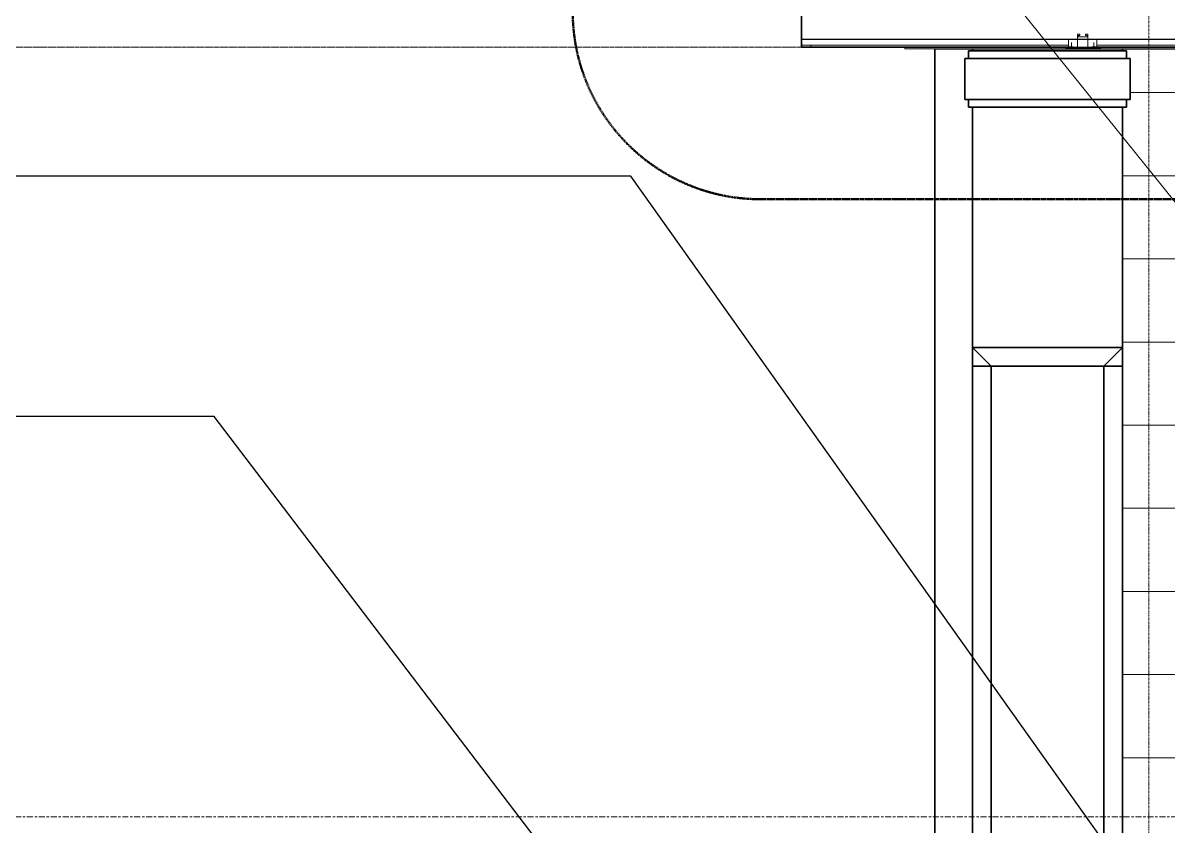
# Model space of a CAD drawing. Header units: millimetres. Extents: x 652554 to 1678317, y -308114 to 170803.
# Drawn here: x 731967 to 735018, y 156160 to 158300 of the extents above; entities that cross this region are included whole.
import ezdxf

# ---------------------------------------------------------------- set-up
doc = ezdxf.new("R2010")
doc.units = ezdxf.units.MM
for name, pattern in [('Centre', [31.75, 6.35, -4.7625, 15.875, -4.7625]), ('DPA_Grid _ Level 100', [10, 5.5, -1.6, 1.3, -1.6]), ('DPA_Hidden 50', [3, 2, -1])]:
    doc.linetypes.add(name, pattern=pattern)
for name, color, linetype, lineweight in [('A-ANNO-KEYN', 3, 'Continuous', 25), ('A-COLS-E', 1, 'Continuous', 35), ('A-DETL', 1, 'Continuous', 70), ('A-DETL-GENF', 2, 'Continuous', 35), ('A-DOOR-E', 2, 'Continuous', 25), ('A-FLOR-LEVL', 3, 'Continuous', 9), ('A-GLAZ-CURT', 2, 'Continuous', 9), ('A-GLAZ-CWMG', 2, 'Continuous', 35), ('E-LITE-EQPM', 2, 'Continuous', 35), ('G-ANNO-TEXT', 3, 'Continuous', 9), ('S-GRID', 251, 'Continuous', 9), ('S-STRS-IDEN', 3, 'Continuous', 25), ('WALL-E', 2, 'Continuous', 35)]:
    doc.layers.add(name, color=color, linetype=linetype, lineweight=lineweight)
doc.layers.add('DIM', color=1, linetype='Continuous')

# ---------------------------------------------------------------- blocks, each defined once
blk = doc.blocks.new('D2 - D2-12423169-2240-01 ENTRANCE 2 ELEVATION 2')
at = {"layer": 'E-LITE-EQPM', "color": 250, "lineweight": 20}
for p, q in [((-36579.2, 105584), (-36572.8, 105584)), ((-36572.8, 105584), (-36579.2, 105584)), ((-36579.2, 105584), (-36572.8, 105584)), ((-36572.8, 105584), (-36579.2, 105584)), ((-36579.2, 105584), (-36579.2, 105550)), ((-36579.2, 105568), (-36579.2, 105584)), ((-36579.2, 105584), (-36579.2, 105568)), ((-36579.2, 105568), (-36579.2, 105584)), ((-36577, 105577.7), (-36577, 105581.1)), ((-36577, 105581.1), (-36572.8, 105581.1)), ((-36572.8, 105581.1), (-36577, 105581.1)), ((-36577, 105581.1), (-36577, 105577.7)), ((-36577, 105577.7), (-36577, 105581.1)), ((-36577, 105581.1), (-36572.8, 105581.1)), ((-36572.8, 105581.1), (-36577, 105581.1)), ((-36577, 105581.1), (-36577, 105577.7)), ((-36553.5, 105577.7), (-36577, 105577.7)), ((-36577, 105577.7), (-36553.5, 105577.7)), ((-36553.5, 105577.7), (-36577, 105577.7)), ((-36577, 105577.7), (-36553.5, 105577.7)), ((-36572.8, 105581.1), (-36572.8, 105584)), ((-36572.8, 105584), (-36572.8, 105581.4)), ((-36572.8, 105581.4), (-36572.8, 105584)), ((-36572.8, 105584), (-36572.8, 105581.4)), ((-36551.2, 105584), (-36557.7, 105584)), ((-36557.7, 105584), (-36551.2, 105584)), ((-36551.2, 105584), (-36557.7, 105584)), ((-36557.7, 105584), (-36551.2, 105584)), ((-36557.7, 105584), (-36557.7, 105581.1)), ((-36557.7, 105581.4), (-36557.7, 105584)), ((-36557.7, 105584), (-36557.7, 105581.4)), ((-36557.7, 105581.4), (-36557.7, 105584)), ((-36557.7, 105581.1), (-36553.5, 105581.1)), ((-36553.5, 105581.1), (-36557.7, 105581.1)), ((-36557.7, 105581.1), (-36553.5, 105581.1)), ((-36553.5, 105581.1), (-36557.7, 105581.1)), ((-36553.5, 105581.1), (-36553.5, 105577.7)), ((-36553.5, 105577.7), (-36553.5, 105581.1)), ((-36553.5, 105581.1), (-36553.5, 105577.7)), ((-36553.5, 105577.7), (-36553.5, 105581.1)), ((-36551.2, 105550), (-36551.2, 105584)), ((-36551.2, 105568), (-36551.2, 105584)), ((-36551.2, 105568), (-36551.2, 105584)), ((-36551.2, 105568), (-36551.2, 105584)), ((-36610.2, 105550), (-36610.2, 105547)), ((-36603.2, 105568), (-36603.2, 105550)), ((-36599.4, 105549), (-36599.4, 105547)), ((-36595.2, 105562), (-36595.2, 105550)), ((-36565.2, 105550), (-36591.6, 105550)), ((-36565.2, 105550), (-36591.5, 105550)), ((-36565.2, 105550), (-36591.5, 105550)), ((-36582.3, 105550), (-36591.4, 105550)), ((-36565.2, 105550), (-36591.2, 105550)), ((-36590.9, 105550), (-36590.9, 105550)), ((-36590.8, 105550), (-36581.6, 105550)), ((-36565.2, 105547), (-36588.1, 105547)), ((-36588.1, 105547), (-36565.2, 105547)), ((-36565.2, 105547), (-36586.1, 105547)), ((-36586.1, 105547), (-36565.2, 105547)), ((-36582.3, 105547), (-36582.3, 105547)), ((-36581.8, 105547), (-36581.8, 105547)), ((-36565.2, 105550), (-36581.6, 105550)), ((-36581.6, 105547), (-36581.6, 105547)), ((-36565.2, 105547), (-36581.5, 105547)), ((-36581.5, 105547), (-36565.2, 105547)), ((-36581.1, 105550), (-36565.2, 105550)), ((-36565.2, 105547), (-36581.1, 105547)), ((-36581.1, 105547), (-36565.2, 105547)), ((-36565.2, 105547), (-36580.5, 105547)), ((-36580.5, 105547), (-36565.2, 105547)), ((-36579.3, 105568), (-36579.3, 105568)), ((-36579.3, 105568), (-36579.3, 105568)), ((-36579.2, 105550), (-36572.4, 105550)), ((-36551.2, 105550), (-36579.2, 105550)), ((-36572.3, 105550), (-36551.2, 105550)), ((-36539.6, 105550), (-36565.2, 105550)), ((-36539.6, 105550), (-36565.2, 105550)), ((-36565.2, 105550), (-36539.6, 105550)), ((-36526.3, 105550), (-36565.2, 105550)), ((-36539.6, 105550), (-36565.2, 105550)), ((-36536.7, 105550), (-36565.2, 105550)), ((-36565.2, 105547), (-36542.4, 105547)), ((-36542.4, 105547), (-36565.2, 105547)), ((-36565.2, 105547), (-36565.2, 105547)), ((-36565.2, 105547), (-36565.2, 105547)), ((-36565.2, 105547), (-36565.2, 105547)), ((-36565.2, 105547), (-36565.2, 105547)), ((-36565.2, 105547), (-36565.2, 105547)), ((-36565.2, 105547), (-36565.2, 105547)), ((-36565.2, 105547), (-36565.2, 105547)), ((-36565.2, 105547), (-36544.6, 105547)), ((-36544.6, 105547), (-36565.2, 105547)), ((-36565.2, 105547), (-36565.2, 105547)), ((-36565.2, 105547), (-36565.2, 105547)), ((-36551.2, 105568), (-36551.2, 105568)), ((-36551.1, 105568), (-36551.1, 105568)), ((-36540, 105550), (-36526.4, 105550)), ((-36539.4, 105550), (-36536.7, 105550)), ((-36535.2, 105550), (-36535.2, 105562)), ((-36531, 105547), (-36531, 105549)), ((-36527.2, 105550), (-36527.2, 105568)), ((-36520.2, 105547), (-36520.2, 105550))]:
    blk.add_line(p, q, dxfattribs=at)
blk = doc.blocks.new('PPL-C-AECM-1-PP19-EE-M3-0001_rvt-3-2240-01 ENTRANCE 2 ELEVATION 2')
at = {"layer": 'E-LITE-EQPM', "color": 250, "lineweight": 20}
blk.add_blockref('D2 - D2-12423169-2240-01 ENTRANCE 2 ELEVATION 2', (0, 0), dxfattribs=at)
blk = doc.blocks.new('PPL-C-AECM-1-PP19-EE-M3-0001_rvt-4-2240-01 ENTRANCE 2 ELEVATION 2')
at = {"layer": 'E-LITE-EQPM', "color": 250, "lineweight": 20}
blk.add_blockref('D2 - D2-12423169-2240-01 ENTRANCE 2 ELEVATION 2', (0, 0), dxfattribs=at)
blk = doc.blocks.new('DPA_Rectangular - 250 x 400 mm-11952625-2240-01 ENTRANCE 2 ELEVATION 2')
at = {"layer": 'A-COLS-E'}
for p, q in [((-36784, 106400), (-36534, 106400)), ((-36534, 106400), (-36784, 106400)), ((-36784, 106400), (-36784, 106137.3)), ((-36784, 106137.3), (-36784, 106400)), ((-36534, 106137.3), (-36534, 106400)), ((-36534, 106200), (-36534, 106400)), ((-36784, 105921.1), (-36784, 105900)), ((-36784, 105900), (-36784, 105921.1)), ((-36534, 105900), (-36534, 105921.1)), ((-36784, 102450), (-36534, 102450)), ((-36534, 102450), (-36784, 102450))]:
    blk.add_line(p, q, dxfattribs=at)
blk = doc.blocks.new('DPA_Rectangular - 250 x 400 mm-V296-2240-01 ENTRANCE 2 ELEVATION 2')
at = {"layer": 'A-COLS-E'}
for p, q in [((-36959, 106400), (-36709, 106400)), ((-36709, 106400), (-36959, 106400)), ((-36959, 106400), (-36959, 106137.3)), ((-36959, 106137.3), (-36959, 106400)), ((-36959, 105921.1), (-36959, 105900)), ((-36959, 105900), (-36959, 105921.1)), ((-36959, 105545), (-36959, 102550)), ((-36959, 102550), (-36959, 105545)), ((-36959, 102450), (-36709, 102450)), ((-36709, 102450), (-36959, 102450))]:
    blk.add_line(p, q, dxfattribs=at)
blk = doc.blocks.new('M_Door-Overhead-Rolling - RS-16688687-2240-01 ENTRANCE 2 ELEVATION 2')
at = {"layer": 'A-DOOR-E', "lineweight": 9}
for p, q in [((-36459, 105545), (-36459, 105540)), ((-36459, 105540), (-36459, 105545)), ((-36439, 105428.6), (-32179, 105428.6)), ((-36459, 105390), (-36459, 102550)), ((-36459, 102550), (-36459, 105390)), ((-32159, 105207.1), (-36459, 105207.1)), ((-32159, 104985.7), (-36459, 104985.7)), ((-32159, 104764.3), (-36459, 104764.3)), ((-32159, 104542.9), (-36459, 104542.9)), ((-32159, 104321.4), (-36459, 104321.4)), ((-32159, 104100), (-36459, 104100)), ((-32159, 103878.6), (-36459, 103878.6)), ((-32159, 103657.1), (-36459, 103657.1))]:
    blk.add_line(p, q, dxfattribs=at)
blk = doc.blocks.new('DPA_Rectangular Tuscan Column - Rectangular Tuscan Column-V351-2240-01 ENTRANCE 2 ELEVATION 2')
at = {"layer": 'A-COLS-E'}
for p, q in [((-36869, 105540), (-36869, 105520)), ((-36869, 105520), (-36869, 105540)), ((-36449, 105540), (-36869, 105540)), ((-36869, 105540), (-36859, 105540)), ((-36859, 105550), (-36590.6, 105550)), ((-36784, 105550), (-36859, 105550)), ((-36859, 105540), (-36859, 105545)), ((-36859, 105545), (-36859, 105540)), ((-36459, 105540), (-36859, 105540)), ((-36590.6, 105550), (-36784, 105550)), ((-36538, 105550), (-36459, 105550)), ((-36534, 105550), (-36538, 105550)), ((-36459, 105550), (-36534, 105550)), ((-36459, 105545), (-36459, 105540)), ((-36459, 105545), (-36459, 105540)), ((-36449, 105540), (-36449, 105520)), ((-36879, 105520), (-36879, 105410)), ((-36879, 105410), (-36879, 105520)), ((-36439, 105520), (-36879, 105520)), ((-36879, 105520), (-36859, 105520)), ((-36859, 105520), (-36869, 105520)), ((-36449, 105520), (-36869, 105520)), ((-36439, 105520), (-36439, 105410)), ((-36859, 105410), (-36879, 105410)), ((-36439, 105410), (-36879, 105410)), ((-36869, 105410), (-36869, 105390)), ((-36869, 105390), (-36869, 105410)), ((-36449, 105410), (-36869, 105410)), ((-36869, 105410), (-36859, 105410)), ((-36859, 105390), (-36869, 105390)), ((-36869, 105390), (-36449, 105390)), ((-36859, 104750), (-36859, 105390)), ((-36859, 105390), (-36859, 104750)), ((-36459, 105390), (-36859, 105390)), ((-36459, 105390), (-36459, 104750)), ((-36459, 105390), (-36459, 104750)), ((-36449, 105410), (-36449, 105390)), ((-36784, 104750), (-36859, 104750)), ((-36859, 104750), (-36459, 104750)), ((-36809, 104700), (-36859, 104750)), ((-36859, 104750), (-36859, 104700)), ((-36859, 104750), (-36859, 104700)), ((-36859, 104750), (-36809, 104700)), ((-36784, 104750), (-36859, 104750)), ((-36859, 104750), (-36459, 104750)), ((-36784, 104750), (-36534, 104750)), ((-36459, 104750), (-36534, 104750)), ((-36459, 104750), (-36534, 104750)), ((-36459, 104750), (-36509, 104700)), ((-36459, 104750), (-36509, 104700)), ((-36459, 104750), (-36459, 104700)), ((-36459, 104750), (-36459, 104700)), ((-36859, 103100), (-36859, 104700)), ((-36859, 104700), (-36859, 103100)), ((-36809, 104700), (-36859, 104700)), ((-36859, 104700), (-36809, 104700)), ((-36809, 104700), (-36859, 104700)), ((-36859, 104700), (-36809, 104700)), ((-36809, 103100), (-36809, 104700)), ((-36809, 103100), (-36809, 104700)), ((-36509, 104700), (-36809, 104700)), ((-36809, 104700), (-36784, 104700)), ((-36809, 104700), (-36784, 104700)), ((-36509, 104700), (-36809, 104700)), ((-36534, 104700), (-36509, 104700)), ((-36534, 104700), (-36509, 104700)), ((-36509, 103100), (-36509, 104700)), ((-36509, 103100), (-36509, 104700)), ((-36459, 104700), (-36509, 104700)), ((-36509, 104700), (-36459, 104700)), ((-36509, 104700), (-36459, 104700)), ((-36459, 104700), (-36509, 104700)), ((-36459, 103100), (-36459, 104700)), ((-36459, 103100), (-36459, 104700)), ((-36859, 103100), (-36809, 103100)), ((-36809, 103100), (-36859, 103100)), ((-36859, 103100), (-36859, 103050)), ((-36859, 103050), (-36809, 103100)), ((-36859, 103100), (-36809, 103100)), ((-36859, 103100), (-36859, 103050)), ((-36809, 103100), (-36859, 103050)), ((-36809, 103100), (-36859, 103100)), ((-36809, 103100), (-36784, 103100)), ((-36509, 103100), (-36809, 103100)), ((-36784, 103100), (-36809, 103100)), ((-36809, 103100), (-36509, 103100)), ((-36534, 103100), (-36509, 103100)), ((-36509, 103100), (-36534, 103100)), ((-36509, 103100), (-36459, 103100)), ((-36459, 103100), (-36509, 103100)), ((-36509, 103100), (-36459, 103050)), ((-36459, 103100), (-36509, 103100)), ((-36509, 103100), (-36459, 103050)), ((-36509, 103100), (-36459, 103100)), ((-36459, 103100), (-36459, 103050)), ((-36459, 103100), (-36459, 103050)), ((-36859, 103050), (-36459, 103050)), ((-36784, 103050), (-36859, 103050)), ((-36859, 102560), (-36859, 103050)), ((-36859, 103050), (-36859, 102560)), ((-36859, 103050), (-36784, 103050)), ((-36459, 103050), (-36859, 103050)), ((-36459, 103050), (-36534, 103050)), ((-36534, 103050), (-36459, 103050)), ((-36459, 103050), (-36459, 102560)), ((-36459, 103050), (-36459, 102560)), ((-36859, 102560), (-36459, 102560)), ((-36784, 102560), (-36859, 102560)), ((-36859, 102550), (-36859, 102560)), ((-36859, 102560), (-36859, 102550)), ((-36859, 102560), (-36784, 102560)), ((-36459, 102560), (-36859, 102560)), ((-36459, 102560), (-36534, 102560)), ((-36534, 102560), (-36459, 102560)), ((-36459, 102560), (-36459, 102550)), ((-36459, 102560), (-36459, 102550)), ((-36859, 102550), (-36784, 102550)), ((-36459, 102550), (-36859, 102550)), ((-36534, 102550), (-36459, 102550))]:
    blk.add_line(p, q, dxfattribs=at)
blk = doc.blocks.new('DPA_CP_Entrance Canopy Lower - Depth 4200-17959564-2240-01 ENTRANCE 2 ELEVATION 2')
at = {"layer": 'A-GLAZ-CURT'}
for p, q in [((-37314, 105946), (-37314, 106137.3)), ((-37314, 106137.3), (-37314, 106112.3)), ((-35933.2, 106137.3), (-37264, 106137.3)), ((-35814, 106137.3), (-35833.2, 106137.3)), ((-35814, 106112.3), (-35814, 106137.3)), ((-35814, 106137.3), (-35814, 105946)), ((-37314, 106112.3), (-37314, 105921.1)), ((-35814, 105921.1), (-35814, 106112.3)), ((-37314, 106034.7), (-37314, 105695)), ((-37314, 105846), (-37314, 106034.7)), ((-35814, 106036.3), (-35814, 105846)), ((-35814, 105750), (-35814, 106036.3)), ((-37314, 105921.1), (-37314, 105946)), ((-35814, 105946), (-37314, 105946)), ((-35814, 105946), (-35814, 105921.1)), ((-37314, 105921.1), (-35814, 105921.1)), ((-37264, 105921.1), (-37264, 105900)), ((-37264, 105900), (-37264, 105921.1)), ((-35864, 105900), (-35864, 105921.1)), ((-37314, 105780), (-37314, 105900)), ((-37314, 105900), (-37314, 105750)), ((-37314, 105750), (-37314, 105900)), ((-37314, 105900), (-37314, 105895)), ((-35814, 105900), (-37314, 105900)), ((-35814, 105900), (-37314, 105900)), ((-35814, 105900), (-37314, 105900)), ((-35814, 105900), (-37314, 105900)), ((-37314, 105895), (-37314, 105745)), ((-37314, 105745), (-37314, 105895)), ((-37314, 105895), (-37314, 105785)), ((-35814, 105895), (-35814, 105900)), ((-35814, 105900), (-35814, 105750)), ((-35814, 105750), (-35814, 105900)), ((-35814, 105900), (-35814, 105780)), ((-35814, 105785), (-35814, 105895)), ((-35814, 105895), (-35814, 105745)), ((-35814, 105745), (-35814, 105895)), ((-37314, 105695), (-37314, 105846)), ((-35814, 105846), (-35814, 105695)), ((-37314, 105785), (-37314, 105765)), ((-35814, 105765), (-35814, 105785)), ((-37314, 105770), (-37314, 105780)), ((-35814, 105780), (-37314, 105780)), ((-37314, 105780), (-35814, 105780)), ((-37314, 105750), (-37314, 105770)), ((-35814, 105770), (-37314, 105770)), ((-37314, 105770), (-35814, 105770)), ((-37314, 105765), (-37314, 105575)), ((-35814, 105780), (-35814, 105770)), ((-35814, 105770), (-35814, 105750)), ((-35814, 105575), (-35814, 105765)), ((-37314, 105570), (-37314, 105750)), ((-35814, 105750), (-37314, 105750)), ((-35814, 105750), (-37314, 105750)), ((-35814, 105750), (-35814, 105570)), ((-35814, 105695), (-35814, 105720)), ((-37314, 105575), (-37314, 105550)), ((-37314, 105550), (-37314, 105570)), ((-36579.2, 105570), (-37314, 105570)), ((-36579.2, 105570), (-37314, 105570)), ((-36590.6, 105550), (-37314, 105550)), ((-36590.6, 105550), (-37314, 105550)), ((-35814, 105570), (-36551.2, 105570)), ((-35814, 105570), (-36551.2, 105570)), ((-35814, 105550), (-36540.5, 105550)), ((-35866.5, 105550), (-36538, 105550)), ((-35814, 105570), (-35814, 105555))]:
    blk.add_line(p, q, dxfattribs=at)
blk = doc.blocks.new('Rectangular Mullion - Entrance Louver Top-15304691-2240-01 ENTRANCE 2 ELEVATION 2')
at = {"layer": 'A-GLAZ-CWMG'}
blk.add_line((-37189, 105550), (-37039, 105550), dxfattribs=at)
blk = doc.blocks.new('Rectangular Mullion - Entrance Louver Top-12064534-2240-01 ENTRANCE 2 ELEVATION 2')
at = {"layer": 'A-GLAZ-CWMG'}
blk.add_line((-37039, 105550), (-37189, 105550), dxfattribs=at)
blk = doc.blocks.new('Rectangular Mullion - 50x200-12047935-2240-01 ENTRANCE 2 ELEVATION 2')
at = {"layer": 'A-GLAZ-CWMG'}
for p, q in [((-37314, 108550), (-37314, 105550)), ((-37314, 105550), (-37314, 108550)), ((-37114, 106137.3), (-37114, 108475)), ((-37114, 106137.3), (-37114, 108475)), ((-37114, 105900), (-37114, 105921.1)), ((-37114, 105900), (-37114, 105921.1)), ((-37314, 105550), (-37114, 105550)), ((-37114, 105550), (-37314, 105550))]:
    blk.add_line(p, q, dxfattribs=at)
blk = doc.blocks.new('Rectangular Mullion - Entrance Louver Top-15305105-2240-01 ENTRANCE 2 ELEVATION 2')
at = {"layer": 'A-GLAZ-CWMG'}
for p, q in [((-37314, 105750), (-37314, 105550)), ((-37314, 105720), (-37314, 105750)), ((-37314, 105600), (-37314, 105720)), ((-37314, 105550), (-37314, 105600)), ((-36590.6, 105550), (-37314, 105550)), ((-36590.6, 105550), (-37314, 105550)), ((-35883.2, 105550), (-36538, 105550)), ((-35883.2, 105550), (-36538, 105550))]:
    blk.add_line(p, q, dxfattribs=at)
blk = doc.blocks.new('System Panel - DPA-AR_Metal Ceiling Rectangular Panel-17959665-2240-01 ENTRANCE 2 ELEVATION 2')
at = {"layer": 'A-GLAZ-CURT'}
for p, q in [((-37314, 105555), (-37289, 105555)), ((-37314, 105555), (-37314, 105550)), ((-37314, 105550), (-37314, 105555)), ((-37314, 105550), (-37289, 105550)), ((-37289, 105550), (-37314, 105550)), ((-37289, 105550), (-37289, 105555))]:
    blk.add_line(p, q, dxfattribs=at)
blk = doc.blocks.new('System Panel - DPA-AR_Metal Ceiling Rectangular Panel-12710072-2240-01 ENTRANCE 2 ELEVATION 2')
at = {"layer": 'A-GLAZ-CURT'}
for p, q in [((-36959, 105550), (-37039, 105550)), ((-37039, 105550), (-36959, 105550)), ((-37039, 105550), (-37039, 105545)), ((-37039, 105550), (-37039, 105545)), ((-36959, 105545), (-37039, 105545)), ((-37039, 105545), (-36959, 105545))]:
    blk.add_line(p, q, dxfattribs=at)
blk = doc.blocks.new('System Panel - DPA-AR_Metal Ceiling Rectangular Panel-16088662-2240-01 ENTRANCE 2 ELEVATION 2')
at = {"layer": 'A-GLAZ-CURT'}
for p, q in [((-36784, 105550), (-37039, 105550)), ((-37039, 105550), (-36590.6, 105550)), ((-37039, 105550), (-37039, 105545)), ((-37039, 105550), (-37039, 105545)), ((-35889.1, 105545), (-37039, 105545)), ((-37039, 105545), (-36859, 105545)), ((-36538, 105550), (-35889.1, 105550)), ((-36459, 105550), (-36534, 105550)), ((-35889.1, 105550), (-35889.1, 105545))]:
    blk.add_line(p, q, dxfattribs=at)
blk = doc.blocks.new('System Panel - DPA-AR_Metal Ceiling Rectangular Panel-16088663-2240-01 ENTRANCE 2 ELEVATION 2')
at = {"layer": 'A-GLAZ-CURT'}
for p, q in [((-36959, 105550), (-37039, 105550)), ((-37039, 105550), (-36784, 105550)), ((-37039, 105550), (-37039, 105545)), ((-37039, 105550), (-37039, 105545)), ((-36859, 105545), (-37039, 105545)), ((-37039, 105545), (-36959, 105545)), ((-36784, 105550), (-36959, 105550)), ((-36959, 105545), (-36859, 105545))]:
    blk.add_line(p, q, dxfattribs=at)
blk = doc.blocks.new('System Panel - DPA-AR_Metal Ceiling Rectangular Panel-12710073-2240-01 ENTRANCE 2 ELEVATION 2')
at = {"layer": 'A-GLAZ-CURT'}
for p, q in [((-36959, 105550), (-37039, 105550)), ((-37039, 105550), (-36959, 105550)), ((-37039, 105550), (-37039, 105545)), ((-37039, 105550), (-37039, 105545)), ((-36959, 105545), (-37039, 105545)), ((-37039, 105545), (-36959, 105545))]:
    blk.add_line(p, q, dxfattribs=at)
blk = doc.blocks.new('System Panel - DPA-AR_Metal Ceiling Rectangular Panel-16088664-2240-01 ENTRANCE 2 ELEVATION 2')
at = {"layer": 'A-GLAZ-CURT'}
for p, q in [((-36784, 105550), (-37039, 105550)), ((-37039, 105550), (-36784, 105550)), ((-37039, 105550), (-37039, 105545)), ((-37039, 105550), (-37039, 105545)), ((-36859, 105545), (-37039, 105545)), ((-37039, 105545), (-36859, 105545)), ((-36534, 105550), (-36459, 105550))]:
    blk.add_line(p, q, dxfattribs=at)
blk = doc.blocks.new('System Panel - DPA-AR_Metal Ceiling Rectangular Panel-17959666-2240-01 ENTRANCE 2 ELEVATION 2')
at = {"layer": 'A-GLAZ-CURT'}
for p, q in [((-37289, 105555), (-36603.2, 105555)), ((-37289, 105550), (-37289, 105555)), ((-37289, 105550), (-36590.6, 105550)), ((-36590.6, 105550), (-37289, 105550)), ((-35889, 105550), (-36540.5, 105550)), ((-36538, 105550), (-35889, 105550)), ((-36526.5, 105555), (-35889, 105555)), ((-35889, 105550), (-35889, 105555))]:
    blk.add_line(p, q, dxfattribs=at)
blk = doc.blocks.new('D1 - D1-V472-2240-01 ENTRANCE 2 ELEVATION 2')
at = {"layer": 'E-LITE-EQPM'}
for p, q in [((-36590.6, 105550), (-36641.5, 105550)), ((-36591.4, 105550), (-36609, 105550)), ((-36609, 105550), (-36591.4, 105550)), ((-36564, 105547), (-36609, 105547)), ((-36609, 105547), (-36564, 105547)), ((-36591.5, 105550), (-36602, 105550)), ((-36602, 105550), (-36591.5, 105550)), ((-36602, 105550), (-36591.1, 105550)), ((-36591.1, 105550), (-36602, 105550)), ((-36600, 105550), (-36601.7, 105550)), ((-36601.7, 105550), (-36600, 105550)), ((-36591.5, 105550), (-36601, 105550)), ((-36601, 105550), (-36591.5, 105550)), ((-36597.7, 105550), (-36599.8, 105550)), ((-36599.8, 105550), (-36597.7, 105550)), ((-36599.3, 105550), (-36597.7, 105550)), ((-36597.7, 105550), (-36599.3, 105550)), ((-36581.5, 105547), (-36599, 105547)), ((-36599, 105547), (-36581.5, 105547)), ((-36581.5, 105547), (-36598.2, 105547)), ((-36598.2, 105547), (-36581.5, 105547)), ((-36592, 105550), (-36594, 105550)), ((-36594, 105550), (-36592, 105550)), ((-36592, 105550), (-36593, 105550)), ((-36593, 105550), (-36592, 105550)), ((-36537, 105547), (-36591, 105547)), ((-36591, 105547), (-36537, 105547)), ((-36538, 105547), (-36590, 105547)), ((-36590, 105547), (-36538, 105547)), ((-36544.8, 105547), (-36588, 105547)), ((-36588, 105547), (-36544.8, 105547)), ((-36544.8, 105547), (-36587.9, 105547)), ((-36587.9, 105547), (-36544.8, 105547)), ((-36581.8, 105547), (-36585.9, 105547)), ((-36585.9, 105547), (-36581.8, 105547)), ((-36542.1, 105547), (-36581.5, 105547)), ((-36581.5, 105547), (-36542.1, 105547)), ((-36564, 105547), (-36581.5, 105547)), ((-36581.5, 105547), (-36564, 105547)), ((-36564, 105547), (-36581.1, 105547)), ((-36581.1, 105547), (-36564, 105547)), ((-36529.8, 105547), (-36563.1, 105547)), ((-36563.1, 105547), (-36529.8, 105547)), ((-36529, 105547), (-36563.1, 105547)), ((-36563.1, 105547), (-36529, 105547)), ((-36519, 105547), (-36563.1, 105547)), ((-36563.1, 105547), (-36519, 105547)), ((-36540.1, 105547), (-36544.7, 105547)), ((-36544.7, 105547), (-36540.1, 105547)), ((-36540, 105547), (-36544.6, 105547)), ((-36544.6, 105547), (-36540, 105547)), ((-36535.1, 105550), (-36540.5, 105550)), ((-36519, 105550), (-36540.3, 105550)), ((-36534, 105550), (-36539.8, 105550)), ((-36527, 105550), (-36539.7, 105550)), ((-36526.1, 105550), (-36539.7, 105550)), ((-36539.4, 105550), (-36537, 105550)), ((-36539.2, 105550), (-36528.3, 105550)), ((-36486.5, 105550), (-36538, 105550)), ((-36537.3, 105550), (-36519, 105550)), ((-36537.1, 105550), (-36527, 105550)), ((-36537.1, 105550), (-36526.1, 105550)), ((-36536.9, 105550), (-36534, 105550)), ((-36536.7, 105550), (-36535.1, 105550)), ((-36528.3, 105550), (-36536.2, 105550)), ((-36526.5, 105550), (-36530.3, 105550)), ((-36530.3, 105550), (-36528.2, 105550)), ((-36528.2, 105550), (-36530.3, 105550)), ((-36530.3, 105550), (-36526.5, 105550)), ((-36526.5, 105550), (-36524.1, 105550)), ((-36524, 105550), (-36526.2, 105550)), ((-36519, 105547), (-36519, 105550))]:
    blk.add_line(p, q, dxfattribs=at)
blk = doc.blocks.new('DPA_AN_Callout - DPA_AN_Callout-15542784-2240-01 ENTRANCE 2 ELEVATION 2')
at = {"layer": 'A-DETL-GENF', "linetype": 'DPA_Hidden 50', "lineweight": 50}
blk.add_line((-23757.1, 105144.8), (-37423.6, 105144.8), dxfattribs=at)
blk.add_arc((-37423.6, 105644.8), 500, 180, 270, dxfattribs=at)

msp = doc.modelspace()

# ---------------------------------------------------------------- linework, layer by layer
at = {"layer": 'A-ANNO-KEYN'}
for p, q in [((732476.5306, 157251.0679), (728271.4682, 157251.0679)), ((733717.3542, 155623.7582), (732476.5306, 157251.0679))]:
    msp.add_line(p, q, dxfattribs=at)
at = {"layer": 'A-COLS-E'}
for p, q in [((734396.5516, 158230.4952), (734396.5516, 155235.4952)), ((734396.5516, 155235.4952), (734396.5516, 158230.4952))]:
    msp.add_line(p, q, dxfattribs=at)
at = {"layer": 'A-DETL', "color": 9, "linetype": 'DPA_Hidden 50', "lineweight": 9}
msp.add_line((734041.5932, 158235.4952), (731441.5932, 158235.4952), dxfattribs=at)
at = {"layer": 'A-FLOR-LEVL', "linetype": 'Centre'}
msp.add_line((725077.5054, 156185.4952), (764414.5606, 156185.4952), dxfattribs=at)
at = {"layer": 'DIM', "color": 6}
for points in [[(734041.5932, 166635.4952), (755571.5766, 166635.4952), (755571.5766, 158255.4952), (734041.5932, 158255.4952)], [(734396.5516, 158230.4952), (755176.5766, 158230.4952), (755176.5766, 153905.4952), (734396.5516, 153905.4952)]]:
    msp.add_lwpolyline(points, close=True, dxfattribs=at)
at = {"layer": 'G-ANNO-TEXT', "color": 10}
msp.add_line((735288.285, 157508.5525), (732594.6312, 160861.0493), dxfattribs=at)
at = {"layer": 'S-GRID', "linetype": 'DPA_Grid _ Level 100'}
msp.add_line((734966.5516, 150329.0172), (734966.5516, 169435.986), dxfattribs=at)
at = {"layer": 'S-STRS-IDEN'}
for p, q in [((733586.3568, 157891.2563), (725658.3472, 157891.2563)), ((736021.6426, 154469.2693), (733586.3568, 157891.2563))]:
    msp.add_line(p, q, dxfattribs=at)
at = {"layer": 'WALL-E'}
for p, q in [((734396.5516, 158235.4952), (734341.5932, 158235.4952)), ((734341.5932, 158235.4952), (734396.5516, 158235.4952)), ((734341.5932, 158235.4952), (734396.5516, 158235.4952)), ((734396.5516, 158235.4952), (734341.5932, 158235.4952)), ((734396.5516, 155235.4952), (734396.5516, 158230.4952)), ((734396.5516, 155235.4952), (734396.5516, 158230.4952)), ((734396.5516, 155235.4952), (734396.5516, 158230.4952)), ((734396.5516, 158230.4952), (734396.5516, 155235.4952))]:
    msp.add_line(p, q, dxfattribs=at)

# ---------------------------------------------------------------- block references
at = {"color": 10, "lineweight": 5}
for name in ['PPL-C-AECM-1-PP19-EE-M3-0001_rvt-3-2240-01 ENTRANCE 2 ELEVATION 2', 'PPL-C-AECM-1-PP19-EE-M3-0001_rvt-4-2240-01 ENTRANCE 2 ELEVATION 2']:
    msp.add_blockref(name, (771355.5694, 52685.4952), dxfattribs=at)
at = {"layer": 'A-COLS-E'}
for name in ['DPA_Rectangular - 250 x 400 mm-V296-2240-01 ENTRANCE 2 ELEVATION 2', 'DPA_Rectangular - 250 x 400 mm-11952625-2240-01 ENTRANCE 2 ELEVATION 2', 'DPA_Rectangular Tuscan Column - Rectangular Tuscan Column-V351-2240-01 ENTRANCE 2 ELEVATION 2']:
    msp.add_blockref(name, (771355.5694, 52685.4952), dxfattribs=at)
at = {"layer": 'A-DETL-GENF'}
msp.add_blockref('DPA_AN_Callout - DPA_AN_Callout-15542784-2240-01 ENTRANCE 2 ELEVATION 2', (771355.5694, 52685.4952), dxfattribs=at)
at = {"layer": 'A-DOOR-E'}
msp.add_blockref('M_Door-Overhead-Rolling - RS-16688687-2240-01 ENTRANCE 2 ELEVATION 2', (771355.5694, 52685.4952), dxfattribs=at)
at = {"layer": 'A-GLAZ-CURT'}
for name in ['DPA_CP_Entrance Canopy Lower - Depth 4200-17959564-2240-01 ENTRANCE 2 ELEVATION 2', 'System Panel - DPA-AR_Metal Ceiling Rectangular Panel-17959665-2240-01 ENTRANCE 2 ELEVATION 2', 'System Panel - DPA-AR_Metal Ceiling Rectangular Panel-17959666-2240-01 ENTRANCE 2 ELEVATION 2', 'System Panel - DPA-AR_Metal Ceiling Rectangular Panel-12710072-2240-01 ENTRANCE 2 ELEVATION 2', 'System Panel - DPA-AR_Metal Ceiling Rectangular Panel-16088662-2240-01 ENTRANCE 2 ELEVATION 2', 'System Panel - DPA-AR_Metal Ceiling Rectangular Panel-16088663-2240-01 ENTRANCE 2 ELEVATION 2', 'System Panel - DPA-AR_Metal Ceiling Rectangular Panel-12710073-2240-01 ENTRANCE 2 ELEVATION 2', 'System Panel - DPA-AR_Metal Ceiling Rectangular Panel-16088664-2240-01 ENTRANCE 2 ELEVATION 2']:
    msp.add_blockref(name, (771355.5694, 52685.4952), dxfattribs=at)
at = {"layer": 'A-GLAZ-CWMG'}
for name in ['Rectangular Mullion - 50x200-12047935-2240-01 ENTRANCE 2 ELEVATION 2', 'Rectangular Mullion - Entrance Louver Top-15305105-2240-01 ENTRANCE 2 ELEVATION 2', 'Rectangular Mullion - Entrance Louver Top-15304691-2240-01 ENTRANCE 2 ELEVATION 2', 'Rectangular Mullion - Entrance Louver Top-12064534-2240-01 ENTRANCE 2 ELEVATION 2']:
    msp.add_blockref(name, (771355.5694, 52685.4952), dxfattribs=at)
at = {"layer": 'E-LITE-EQPM'}
msp.add_blockref('D1 - D1-V472-2240-01 ENTRANCE 2 ELEVATION 2', (771355.5694, 52685.4952), dxfattribs=at)

doc.saveas('drawing.dxf')
